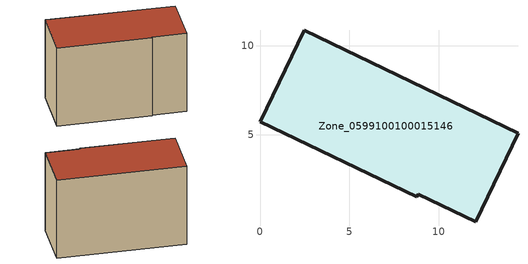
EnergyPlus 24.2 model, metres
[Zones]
Zone_0599100100015146
 floor ground (C_G): 12.07,0.14 8.85,1.66 8.78,1.54 0,5.74 2.47,10.85 14.44,5.08 z0
 wall outside (C_F): 14.44,5.08 2.47,10.85 0,5.74 8.78,1.54 8.85,1.66 12.07,0.14 14.44,5.08 z0:9.04
 roof outside (C_R): 8.85,1.66 12.07,0.14 14.44,5.08 2.47,10.85 0,5.74 8.78,1.54 z9.04
[BUILDING]
Pand.0599100100015146: North Axis=0; Terrain=City; Loads Convergence Tolerance Value=0.04; Temperature Convergence Tolerance Value=0.4; Solar Distribution=FullExterior; Maximum Number of Warmup Days=25; Minimum Number of Warmup Days=1
[Site:Location]
Rotterdam.The.Hague.AP_ZH_NLD Design_Conditions: Latitude=51.96; Longitude=4.45; Time Zone=1; Elevation=-4.5
[SITE:GROUNDTEMPERATURE:BUILDINGSURFACE]
18, 18, 18, 18, 18, 18, 18, 18, 18, 18, 18, 18
[MATERIAL] Thermal Absorptance=0.9; Solar Absorptance=0.7; Visible Absorptance=0.7
Name | Roughness | Thickness | Conductivity | Density | Specific Heat
G.TC.2015-2018 | MediumSmooth | 0.15 | 0.0428571 | 540 | 1210
F.TC.2015-2018 | Rough | 0.3 | 0.0666667 | 1920 | 840
R.TC.2015-2018 | MediumRough | 0.2 | 0.0333333 | 1500 | 1000
[CONSTRUCTION]
C_G: G.TC.2015-2018
C_F: F.TC.2015-2018
C_R: R.TC.2015-2018
[ZONE]
Zone_0599100100015146: Type=1; Multiplier=1; Ceiling Height=Autocalculate; Volume=Autocalculate; Floor Area=autocalculate; Part of Total Floor Area=Yes
[ZONEINFILTRATION:DESIGNFLOWRATE]
Infil_Zone_0599100100015146: Zone or ZoneList or Space or SpaceList=Zone_0599100100015146; Schedule=AlwaysOn; Design Flow Rate Calculation Method=Flow/Area; Flow Rate per Floor Area=0.0015; Constant Term Coefficient=1; Temperature Term Coefficient=0; Velocity Term Coefficient=0; Velocity Squared Term Coefficient=0
[HVACTEMPLATE:ZONE:IDEALLOADSAIRSYSTEM]
Zone_0599100100015146: Maximum Heating Supply Air Temperature=50; Minimum Cooling Supply Air Temperature=13; Maximum Heating Supply Air Humidity Ratio=0.0156; Minimum Cooling Supply Air Humidity Ratio=0.0077; Heating Limit=NoLimit; Cooling Limit=NoLimit; Dehumidification Control Type=ConstantSensibleHeatRatio; Cooling Sensible Heat Ratio=0.7; Dehumidification Setpoint=60; Humidification Control Type=None; Humidification Setpoint=30; Outdoor Air Method=None; Outdoor Air Flow Rate per Person=0.00944; Outdoor Air Flow Rate per Zone Floor Area=0; Outdoor Air Flow Rate per Zone=0; Demand Controlled Ventilation Type=None; Outdoor Air Economizer Type=NoEconomizer; Heat Recovery Type=None; Sensible Heat Recovery Effectiveness=0.7; Latent Heat Recovery Effectiveness=0.65
[ZONECONTROL:THERMOSTAT]
ThermostatControl_Zone_0599100100015146: Zone or ZoneList=Zone_0599100100015146; Control Type Schedule=DualSetpointControlType; Control 1=Thermostat_Zone_0599100100015146; Temperature Difference Between Cutout And Setpoint=0
[THERMOSTATSETPOINT:DUALSETPOINT]
Thermostat_Zone_0599100100015146: Heating Setpoint Temperature Schedule=HeatingSetpoint_Zone_0599100100015146; Cooling Setpoint Temperature Schedule=CoolingSetpoint_Zone_0599100100015146
[SCHEDULE:COMPACT]
HeatingSetpoint_Zone_0599100100015146: Through: 12/31, For: AllDays, Until: 24:00, 21
CoolingSetpoint_Zone_0599100100015146: Through: 12/31, For: AllDays, Until: 24:00, 24
DualSetpointControlType: Through: 12/31, For: AllDays, Until: 24:00, 4
AlwaysOn: Through: 12/31, For: AllDays, Until: 24:00, 1
